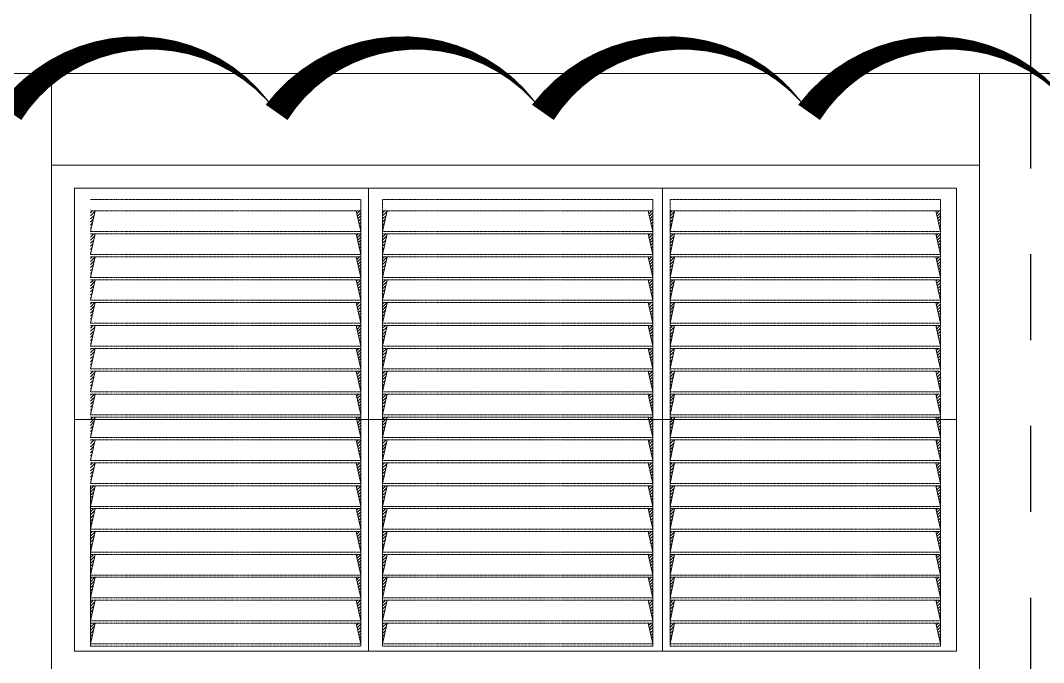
# Model space of a CAD drawing. Header units: inches. Extents: x 10298 to 58665, y -34908 to 21181.
# Drawn here: x 26803 to 31268, y 9316 to 12121 of the extents above; entities that cross this region are included whole.
import ezdxf

# ---------------------------------------------------------------- set-up
doc = ezdxf.new("R2010")
doc.units = ezdxf.units.IN
doc.header["$MEASUREMENT"] = 0
for name, pattern in [('CENTER', [2, 1.25, -0.25, 0.25, -0.25]), ('HIDDEN', [0.375, 0.25, -0.125]), ('PHANTOM', [2.5, 1.25, -0.25, 0.25, -0.25, 0.25, -0.25])]:
    doc.linetypes.add(name, pattern=pattern)
for name, color, linetype in [('1', 1, 'CENTER'), ('M-DIM', 8, 'Continuous'), ('M-HVAC-DUCT-NEW', 5, 'Continuous'), ('M-X-BKGD', 8, 'Continuous')]:
    doc.layers.add(name, color=color, linetype=linetype)
doc.layers.add('grid nos', color=253, linetype='Continuous', lineweight=0)

# ---------------------------------------------------------------- blocks, each defined once
blk = doc.blocks.new('GRID')
at = {"layer": 'M-DIM', "linetype": 'PHANTOM', "ltscale": 1500}
blk.add_line((37265.5, 10630.4), (37265.5, 30837.1), dxfattribs=at)
blk = doc.blocks.new('ELEV 1')
at = {"layer": 'M-X-BKGD', "lineweight": 20}
for p, q in [((19040.5, 22294.4), (59990.5, 22294.4)), ((32990.5, 10921.6), (32990.5, 22294.4)), ((37040.5, 22294.4), (37040.5, 10921.6)), ((32990.5, 21894.4), (37040.5, 21894.4))]:
    blk.add_line(p, q, dxfattribs=at)
at = {"layer": 'M-X-BKGD', "lineweight": 0}
for p, q in [((33090.5, 19771.7), (33090.5, 21794.4)), ((33090.5, 21794.4), (36940.5, 21794.4)), ((34373.9, 21794.4), (33090.5, 21794.4)), ((33090.5, 21794.4), (33090.5, 19771.7)), ((34373.9, 21794.4), (33090.5, 21794.4)), ((33090.5, 21794.4), (33090.5, 19771.7)), ((34373.9, 21794.4), (33090.5, 21794.4)), ((33090.5, 21794.4), (33090.5, 19771.7)), ((34373.9, 21794.4), (33090.5, 21794.4)), ((33090.5, 21794.4), (33090.5, 20783)), ((34373.9, 19771.7), (34373.9, 21794.4)), ((34373.9, 19771.7), (34373.9, 21794.4)), ((35657.2, 21794.4), (34373.9, 21794.4)), ((34373.9, 21794.4), (34373.9, 19771.7)), ((34373.9, 19771.7), (34373.9, 21794.4)), ((34373.9, 19771.7), (34373.9, 21794.4)), ((35657.2, 21794.4), (34373.9, 21794.4)), ((34373.9, 21794.4), (34373.9, 19771.7)), ((34373.9, 19771.7), (34373.9, 21794.4)), ((34373.9, 19771.7), (34373.9, 21794.4)), ((35657.2, 21794.4), (34373.9, 21794.4)), ((34373.9, 21794.4), (34373.9, 19771.7)), ((34373.9, 19771.7), (34373.9, 21794.4)), ((35657.2, 21794.4), (34373.9, 21794.4)), ((34373.9, 21794.4), (34373.9, 20783)), ((34373.9, 20783), (34373.9, 21794.4)), ((35657.2, 21794.4), (35657.2, 19771.7)), ((35657.2, 21794.4), (35657.2, 19771.7)), ((36940.5, 21794.4), (35657.2, 21794.4)), ((35657.2, 21794.4), (35657.2, 19771.7)), ((35657.2, 19771.7), (35657.2, 21794.4)), ((35657.2, 21794.4), (35657.2, 19771.7)), ((36940.5, 21794.4), (35657.2, 21794.4)), ((35657.2, 21794.4), (35657.2, 19771.7)), ((35657.2, 19771.7), (35657.2, 21794.4)), ((35657.2, 21794.4), (35657.2, 19771.7)), ((36940.5, 21794.4), (35657.2, 21794.4)), ((35657.2, 21794.4), (35657.2, 19771.7)), ((35657.2, 19771.7), (35657.2, 21794.4)), ((35657.2, 20783), (35657.2, 21794.4)), ((36940.5, 21794.4), (35657.2, 21794.4)), ((35657.2, 21794.4), (35657.2, 20783)), ((36940.5, 21794.4), (36940.5, 19771.7)), ((36940.5, 19771.7), (36940.5, 21794.4)), ((36940.5, 19771.7), (36940.5, 21794.4)), ((36940.5, 19771.7), (36940.5, 21794.4)), ((36940.5, 20783), (36940.5, 21794.4)), ((33090.5, 20783), (34373.9, 20783)), ((34373.9, 20783), (33090.5, 20783)), ((33090.5, 20783), (33090.5, 19771.7)), ((34373.9, 20783), (35657.2, 20783)), ((35657.2, 20783), (34373.9, 20783)), ((34373.9, 20783), (34373.9, 19771.7)), ((34373.9, 19771.7), (34373.9, 20783)), ((36940.5, 20783), (35657.2, 20783)), ((35657.2, 20783), (35657.2, 19771.7)), ((35657.2, 19771.7), (35657.2, 20783)), ((35657.2, 20783), (36940.5, 20783)), ((36940.5, 19771.7), (36940.5, 20783)), ((36940.5, 19771.7), (33090.5, 19771.7)), ((33090.5, 19771.7), (34373.9, 19771.7)), ((33090.5, 19771.7), (34373.9, 19771.7)), ((33090.5, 19771.7), (34373.9, 19771.7)), ((33090.5, 19771.7), (34373.9, 19771.7)), ((34373.9, 19771.7), (35657.2, 19771.7)), ((34373.9, 19771.7), (35657.2, 19771.7)), ((34373.9, 19771.7), (35657.2, 19771.7)), ((34373.9, 19771.7), (35657.2, 19771.7)), ((35657.2, 19771.7), (36940.5, 19771.7)), ((35657.2, 19771.7), (36940.5, 19771.7)), ((35657.2, 19771.7), (36940.5, 19771.7)), ((35657.2, 19771.7), (36940.5, 19771.7))]:
    blk.add_line(p, q, dxfattribs=at)
blk = doc.blocks.new('louver 1')
at = {"layer": '1', "color": 170, "lineweight": 0}
for p, q in [((83407.1, 98713), (84587.1, 98713)), ((84587.1, 97363), (84587.1, 98713)), ((84587.1, 98713), (84587.1, 97363)), ((84682.1, 98713), (85862.1, 98713)), ((84682.1, 98713), (85862.1, 98713)), ((84682.1, 98713), (84682.1, 97363)), ((85862.1, 97363), (85862.1, 98713)), ((85862.1, 98713), (85862.1, 97363)), ((85937.1, 98713), (87117.1, 98713)), ((85937.1, 98713), (85937.1, 97363)), ((85937.1, 98713), (85937.1, 97363)), ((87117.1, 98713), (87117.1, 97363)), ((83407.1, 98663), (84587.1, 98663)), ((84682.1, 98663), (85862.1, 98663)), ((85937.1, 98663), (87117.1, 98663)), ((83407.1, 98573), (84587.1, 98573)), ((83407.1, 98563), (84587.1, 98563)), ((84682.1, 98573), (85862.1, 98573)), ((84682.1, 98563), (85862.1, 98563)), ((85937.1, 98573), (87117.1, 98573)), ((85937.1, 98563), (87117.1, 98563)), ((83407.1, 98473), (84587.1, 98473)), ((84682.1, 98473), (85862.1, 98473)), ((85937.1, 98473), (87117.1, 98473)), ((83407.1, 98463), (84587.1, 98463)), ((84682.1, 98463), (85862.1, 98463)), ((85937.1, 98463), (87117.1, 98463)), ((83407.1, 98373), (84587.1, 98373)), ((83407.1, 98363), (84587.1, 98363)), ((84682.1, 98373), (85862.1, 98373)), ((84682.1, 98363), (85862.1, 98363)), ((85937.1, 98373), (87117.1, 98373)), ((85937.1, 98363), (87117.1, 98363)), ((83407.1, 98273), (84587.1, 98273)), ((83407.1, 98263), (84587.1, 98263)), ((84682.1, 98273), (85862.1, 98273)), ((84682.1, 98263), (85862.1, 98263)), ((85937.1, 98273), (87117.1, 98273)), ((85937.1, 98263), (87117.1, 98263)), ((83407.1, 98173), (84587.1, 98173)), ((83407.1, 98163), (84587.1, 98163)), ((84682.1, 98173), (85862.1, 98173)), ((84682.1, 98163), (85862.1, 98163)), ((85937.1, 98173), (87117.1, 98173)), ((85937.1, 98163), (87117.1, 98163)), ((83407.1, 98073), (84587.1, 98073)), ((84682.1, 98073), (85862.1, 98073)), ((85937.1, 98073), (87117.1, 98073)), ((83407.1, 98063), (84587.1, 98063)), ((84682.1, 98063), (85862.1, 98063)), ((85937.1, 98063), (87117.1, 98063)), ((83407.1, 97973), (84587.1, 97973)), ((83407.1, 97963), (84587.1, 97963)), ((84682.1, 97973), (85862.1, 97973)), ((84682.1, 97963), (85862.1, 97963)), ((85937.1, 97973), (87117.1, 97973)), ((85937.1, 97963), (87117.1, 97963)), ((83407.1, 97873), (84587.1, 97873)), ((83407.1, 97863), (84587.1, 97863)), ((84682.1, 97873), (85862.1, 97873)), ((84682.1, 97863), (85862.1, 97863)), ((85937.1, 97873), (87117.1, 97873)), ((85937.1, 97863), (87117.1, 97863)), ((83407.1, 97773), (84587.1, 97773)), ((83407.1, 97763), (84587.1, 97763)), ((84682.1, 97773), (85862.1, 97773)), ((84682.1, 97763), (85862.1, 97763)), ((85937.1, 97773), (87117.1, 97773)), ((85937.1, 97763), (87117.1, 97763)), ((83407.1, 97673), (84587.1, 97673)), ((84682.1, 97673), (85862.1, 97673)), ((85937.1, 97673), (87117.1, 97673)), ((83407.1, 97663), (84587.1, 97663)), ((84682.1, 97663), (85862.1, 97663)), ((85937.1, 97663), (87117.1, 97663)), ((83407.1, 97573), (84587.1, 97573)), ((83407.1, 97563), (84587.1, 97563)), ((84682.1, 97573), (85862.1, 97573)), ((84682.1, 97563), (85862.1, 97563)), ((85937.1, 97573), (87117.1, 97573)), ((85937.1, 97563), (87117.1, 97563)), ((83407.1, 97473), (84587.1, 97473)), ((83407.1, 97463), (84587.1, 97463)), ((84682.1, 97473), (85862.1, 97473)), ((84682.1, 97463), (85862.1, 97463)), ((85937.1, 97473), (87117.1, 97473)), ((85937.1, 97463), (87117.1, 97463)), ((83407.1, 97373), (84587.1, 97373)), ((83407.1, 97363), (84587.1, 97363)), ((84682.1, 97373), (85862.1, 97373)), ((84682.1, 97363), (85862.1, 97363)), ((85937.1, 97373), (87117.1, 97373)), ((85937.1, 97363), (87117.1, 97363)), ((83407.1, 97273), (84587.1, 97273)), ((84682.1, 97273), (85862.1, 97273)), ((85937.1, 97273), (87117.1, 97273)), ((83407.1, 97263), (84587.1, 97263)), ((84682.1, 97263), (85862.1, 97263)), ((85937.1, 97263), (87117.1, 97263)), ((83407.1, 97173), (84587.1, 97173)), ((83407.1, 97163), (84587.1, 97163)), ((84682.1, 97173), (85862.1, 97173)), ((84682.1, 97163), (85862.1, 97163)), ((85937.1, 97173), (87117.1, 97173)), ((85937.1, 97163), (87117.1, 97163)), ((83407.1, 97073), (84587.1, 97073)), ((83407.1, 97063), (84587.1, 97063)), ((84682.1, 97073), (85862.1, 97073)), ((84682.1, 97063), (85862.1, 97063)), ((85937.1, 97073), (87117.1, 97073)), ((85937.1, 97063), (87117.1, 97063)), ((83407.1, 96973), (84587.1, 96973)), ((83407.1, 96963), (84587.1, 96963)), ((84682.1, 96973), (85862.1, 96973)), ((84682.1, 96963), (85862.1, 96963)), ((85937.1, 96973), (87117.1, 96973)), ((85937.1, 96963), (87117.1, 96963)), ((83407.1, 96873), (84587.1, 96873)), ((84682.1, 96873), (85862.1, 96873)), ((85937.1, 96873), (87117.1, 96873)), ((83407.1, 96863), (84587.1, 96863)), ((84682.1, 96863), (85862.1, 96863)), ((85937.1, 96863), (87117.1, 96863)), ((83407.1, 96773), (84587.1, 96773)), ((83407.1, 96763), (84587.1, 96763)), ((84682.1, 96773), (85862.1, 96773)), ((84682.1, 96763), (85862.1, 96763)), ((85937.1, 96773), (87117.1, 96773)), ((85937.1, 96763), (87117.1, 96763))]:
    blk.add_line(p, q, dxfattribs=at)
at = {"layer": 'grid nos', "color": 170, "linetype": 'Continuous', "ltscale": 10000}
for p, q in [((83407.1, 98654.5), (83415.6, 98663)), ((83407.1, 98641.2), (83426.6, 98660.7)), ((84567.5, 98661.4), (84569.1, 98663)), ((84569.9, 98650.5), (84582.4, 98663)), ((84572.3, 98639.7), (84587.1, 98654.5)), ((84682.1, 98654.5), (84690.6, 98663)), ((84682.1, 98641.2), (84701.6, 98660.7)), ((85842.5, 98661.4), (85844.1, 98663)), ((85844.9, 98650.5), (85857.4, 98663)), ((85847.3, 98639.7), (85862.1, 98654.5)), ((85937.1, 98654.5), (85945.6, 98663)), ((85937.1, 98641.2), (85956.6, 98660.7)), ((87097.5, 98661.4), (87099.1, 98663)), ((87099.9, 98650.5), (87112.4, 98663)), ((87102.3, 98639.7), (87117.1, 98654.5)), ((83407.1, 98628), (83422.8, 98643.7)), ((83407.1, 98614.7), (83419, 98626.6)), ((83407.1, 98601.4), (83415.2, 98609.6)), ((84574.7, 98628.8), (84587.1, 98641.2)), ((84577.1, 98618), (84587.1, 98628)), ((84579.5, 98607.1), (84587.1, 98614.7)), ((84682.1, 98628), (84697.8, 98643.7)), ((84682.1, 98614.7), (84694, 98626.6)), ((84682.1, 98601.4), (84690.2, 98609.6)), ((85849.7, 98628.8), (85862.1, 98641.2)), ((85852.1, 98618), (85862.1, 98628)), ((85854.5, 98607.1), (85862.1, 98614.7)), ((85937.1, 98628), (85952.8, 98643.7)), ((85937.1, 98614.7), (85949, 98626.6)), ((85937.1, 98601.4), (85945.2, 98609.6)), ((87104.7, 98628.8), (87117.1, 98641.2)), ((87107.1, 98618), (87117.1, 98628)), ((87109.5, 98607.1), (87117.1, 98614.7)), ((83407.1, 98588.2), (83411.4, 98592.5)), ((83407.1, 98574.9), (83407.6, 98575.5)), ((83407.1, 98561.7), (83408.4, 98563)), ((83407.1, 98548.4), (83421.7, 98563)), ((84568.6, 98556.4), (84575.2, 98563)), ((84571, 98545.6), (84587.1, 98561.7)), ((84581.9, 98596.3), (84587.1, 98601.5)), ((84584.3, 98585.4), (84587.1, 98588.2)), ((84586.7, 98574.6), (84587.1, 98574.9)), ((84682.1, 98588.2), (84686.4, 98592.5)), ((84682.1, 98574.9), (84682.6, 98575.5)), ((84682.1, 98561.7), (84683.4, 98563)), ((84682.1, 98548.4), (84696.7, 98563)), ((85843.6, 98556.4), (85850.2, 98563)), ((85846, 98545.6), (85862.1, 98561.7)), ((85856.9, 98596.3), (85862.1, 98601.5)), ((85859.3, 98585.4), (85862.1, 98588.2)), ((85861.7, 98574.6), (85862.1, 98574.9)), ((85937.1, 98588.2), (85941.4, 98592.5)), ((85937.1, 98574.9), (85937.6, 98575.5)), ((85937.1, 98561.7), (85938.4, 98563)), ((85937.1, 98548.4), (85951.7, 98563)), ((87098.6, 98556.4), (87105.2, 98563)), ((87101, 98545.6), (87117.1, 98561.7)), ((87111.9, 98596.3), (87117.1, 98601.5)), ((87114.3, 98585.4), (87117.1, 98588.2)), ((87116.7, 98574.6), (87117.1, 98574.9)), ((83407.1, 98535.2), (83424.8, 98552.9)), ((83407.1, 98521.9), (83421.1, 98535.9)), ((83407.1, 98508.6), (83417.3, 98518.8)), ((84573.4, 98534.7), (84587.1, 98548.4)), ((84575.8, 98523.9), (84587.1, 98535.2)), ((84578.2, 98513), (84587.1, 98521.9)), ((84682.1, 98535.2), (84699.8, 98552.9)), ((84682.1, 98521.9), (84696.1, 98535.9)), ((84682.1, 98508.6), (84692.3, 98518.8)), ((85848.4, 98534.7), (85862.1, 98548.4)), ((85850.8, 98523.9), (85862.1, 98535.2)), ((85853.2, 98513), (85862.1, 98521.9)), ((85937.1, 98535.2), (85954.8, 98552.9)), ((85937.1, 98521.9), (85951.1, 98535.9)), ((85937.1, 98508.6), (85947.3, 98518.8)), ((87103.4, 98534.7), (87117.1, 98548.4)), ((87105.8, 98523.9), (87117.1, 98535.2)), ((87108.2, 98513), (87117.1, 98521.9)), ((83407.1, 98495.4), (83413.5, 98501.8)), ((83407.1, 98482.1), (83409.7, 98484.7)), ((84580.6, 98502.2), (84587.1, 98508.7)), ((84583, 98491.3), (84587.1, 98495.4)), ((84585.4, 98480.5), (84587.1, 98482.1)), ((84682.1, 98495.4), (84688.5, 98501.8)), ((84682.1, 98482.1), (84684.7, 98484.7)), ((85855.6, 98502.2), (85862.1, 98508.7)), ((85858, 98491.3), (85862.1, 98495.4)), ((85860.4, 98480.5), (85862.1, 98482.1)), ((85937.1, 98495.4), (85943.5, 98501.8)), ((85937.1, 98482.1), (85939.7, 98484.7)), ((87110.6, 98502.2), (87117.1, 98508.7)), ((87113, 98491.3), (87117.1, 98495.4)), ((87115.4, 98480.5), (87117.1, 98482.1)), ((83407.1, 98455.6), (83414.5, 98463)), ((83407.1, 98442.3), (83426.9, 98462.2)), ((83407.1, 98429.1), (83423.1, 98445.1)), ((83407.1, 98415.8), (83419.3, 98428.1)), ((84567.3, 98462.3), (84568, 98463)), ((84569.7, 98451.4), (84581.2, 98463)), ((84572.1, 98440.6), (84587.1, 98455.6)), ((84574.5, 98429.8), (84587.1, 98442.4)), ((84576.9, 98418.9), (84587.1, 98429.1)), ((84682.1, 98455.6), (84689.5, 98463)), ((84682.1, 98442.3), (84701.9, 98462.2)), ((84682.1, 98429.1), (84698.1, 98445.1)), ((84682.1, 98415.8), (84694.3, 98428.1)), ((85842.3, 98462.3), (85843, 98463)), ((85844.7, 98451.4), (85856.2, 98463)), ((85847.1, 98440.6), (85862.1, 98455.6)), ((85849.5, 98429.8), (85862.1, 98442.4)), ((85851.9, 98418.9), (85862.1, 98429.1)), ((85937.1, 98455.6), (85944.5, 98463)), ((85937.1, 98442.3), (85956.9, 98462.2)), ((85937.1, 98429.1), (85953.1, 98445.1)), ((85937.1, 98415.8), (85949.3, 98428.1)), ((87097.3, 98462.3), (87098, 98463)), ((87099.7, 98451.4), (87111.2, 98463)), ((87102.1, 98440.6), (87117.1, 98455.6)), ((87104.5, 98429.8), (87117.1, 98442.4)), ((87106.9, 98418.9), (87117.1, 98429.1)), ((83407.1, 98402.6), (83415.5, 98411)), ((83407.1, 98389.3), (83411.8, 98394)), ((84579.3, 98408.1), (84587.1, 98415.8)), ((84581.7, 98397.2), (84587.1, 98402.6)), ((84584.1, 98386.4), (84587.1, 98389.3)), ((84682.1, 98402.6), (84690.5, 98411)), ((84682.1, 98389.3), (84686.8, 98394)), ((85854.3, 98408.1), (85862.1, 98415.8)), ((85856.7, 98397.2), (85862.1, 98402.6)), ((85859.1, 98386.4), (85862.1, 98389.3)), ((85937.1, 98402.6), (85945.5, 98411)), ((85937.1, 98389.3), (85941.8, 98394)), ((87109.3, 98408.1), (87117.1, 98415.8)), ((87111.7, 98397.2), (87117.1, 98402.6)), ((87114.1, 98386.4), (87117.1, 98389.3)), ((83407.1, 98376.1), (83408, 98376.9)), ((83407.1, 98362.8), (83407.3, 98363)), ((83407.1, 98349.5), (83420.6, 98363)), ((83407.1, 98336.3), (83425.2, 98354.4)), ((84568.4, 98357.3), (84574, 98363)), ((84570.8, 98346.5), (84587.1, 98362.8)), ((84573.2, 98335.6), (84587.1, 98349.6)), ((84586.5, 98375.5), (84587.1, 98376.1)), ((84682.1, 98376.1), (84683, 98376.9)), ((84682.1, 98362.8), (84682.3, 98363)), ((84682.1, 98349.5), (84695.6, 98363)), ((84682.1, 98336.3), (84700.2, 98354.4)), ((85843.4, 98357.3), (85849, 98363)), ((85845.8, 98346.5), (85862.1, 98362.8)), ((85848.2, 98335.6), (85862.1, 98349.6)), ((85861.5, 98375.5), (85862.1, 98376.1)), ((85937.1, 98376.1), (85938, 98376.9)), ((85937.1, 98362.8), (85937.3, 98363)), ((85937.1, 98349.5), (85950.6, 98363)), ((85937.1, 98336.3), (85955.2, 98354.4)), ((87098.4, 98357.3), (87104, 98363)), ((87100.8, 98346.5), (87117.1, 98362.8)), ((87103.2, 98335.6), (87117.1, 98349.6)), ((87116.5, 98375.5), (87117.1, 98376.1)), ((83407.1, 98323), (83421.4, 98337.3)), ((83407.1, 98309.8), (83417.6, 98320.3)), ((83407.1, 98296.5), (83413.8, 98303.2)), ((84575.6, 98324.8), (84587.1, 98336.3)), ((84578, 98313.9), (84587.1, 98323)), ((84580.4, 98303.1), (84587.1, 98309.8)), ((84582.8, 98292.2), (84587.1, 98296.5)), ((84682.1, 98323), (84696.4, 98337.3)), ((84682.1, 98309.8), (84692.6, 98320.3)), ((84682.1, 98296.5), (84688.8, 98303.2)), ((85850.6, 98324.8), (85862.1, 98336.3)), ((85853, 98313.9), (85862.1, 98323)), ((85855.4, 98303.1), (85862.1, 98309.8)), ((85857.8, 98292.2), (85862.1, 98296.5)), ((85937.1, 98323), (85951.4, 98337.3)), ((85937.1, 98309.8), (85947.6, 98320.3)), ((85937.1, 98296.5), (85943.8, 98303.2)), ((87105.6, 98324.8), (87117.1, 98336.3)), ((87108, 98313.9), (87117.1, 98323)), ((87110.4, 98303.1), (87117.1, 98309.8)), ((87112.8, 98292.2), (87117.1, 98296.5)), ((83407.1, 98283.2), (83410, 98286.2)), ((83407.1, 98256.7), (83413.4, 98263)), ((83407.1, 98243.5), (83426.6, 98263)), ((84569.5, 98252.4), (84580.1, 98263)), ((84571.9, 98241.5), (84587.1, 98256.7)), ((84585.2, 98281.4), (84587.1, 98283.3)), ((84682.1, 98283.2), (84685, 98286.2)), ((84682.1, 98256.7), (84688.4, 98263)), ((84682.1, 98243.5), (84701.6, 98263)), ((85844.5, 98252.4), (85855.1, 98263)), ((85846.9, 98241.5), (85862.1, 98256.7)), ((85860.2, 98281.4), (85862.1, 98283.3)), ((85937.1, 98283.2), (85940, 98286.2)), ((85937.1, 98256.7), (85943.4, 98263)), ((85937.1, 98243.5), (85956.6, 98263)), ((87099.5, 98252.4), (87110.1, 98263)), ((87101.9, 98241.5), (87117.1, 98256.7)), ((87115.2, 98281.4), (87117.1, 98283.3)), ((83407.1, 98230.2), (83423.4, 98246.6)), ((83407.1, 98217), (83419.7, 98229.5)), ((83407.1, 98203.7), (83415.9, 98212.5)), ((84574.3, 98230.7), (84587.1, 98243.5)), ((84576.7, 98219.8), (84587.1, 98230.2)), ((84579.1, 98209), (84587.1, 98217)), ((84581.5, 98198.1), (84587.1, 98203.7)), ((84682.1, 98230.2), (84698.4, 98246.6)), ((84682.1, 98217), (84694.7, 98229.5)), ((84682.1, 98203.7), (84690.9, 98212.5)), ((85849.3, 98230.7), (85862.1, 98243.5)), ((85851.7, 98219.8), (85862.1, 98230.2)), ((85854.1, 98209), (85862.1, 98217)), ((85856.5, 98198.1), (85862.1, 98203.7)), ((85937.1, 98230.2), (85953.4, 98246.6)), ((85937.1, 98217), (85949.7, 98229.5)), ((85937.1, 98203.7), (85945.9, 98212.5)), ((87104.3, 98230.7), (87117.1, 98243.5)), ((87106.7, 98219.8), (87117.1, 98230.2)), ((87109.1, 98209), (87117.1, 98217)), ((87111.5, 98198.1), (87117.1, 98203.7)), ((83407.1, 98190.4), (83412.1, 98195.4)), ((83407.1, 98177.2), (83408.3, 98178.4)), ((83407.1, 98150.7), (83419.4, 98163)), ((84568.2, 98158.3), (84572.9, 98163)), ((84570.6, 98147.4), (84586.2, 98163)), ((84583.9, 98187.3), (84587.1, 98190.5)), ((84586.3, 98176.4), (84587.1, 98177.2)), ((84682.1, 98190.4), (84687.1, 98195.4)), ((84682.1, 98177.2), (84683.3, 98178.4)), ((84682.1, 98150.7), (84694.4, 98163)), ((85843.2, 98158.3), (85847.9, 98163)), ((85845.6, 98147.4), (85861.2, 98163)), ((85858.9, 98187.3), (85862.1, 98190.5)), ((85861.3, 98176.4), (85862.1, 98177.2)), ((85937.1, 98190.4), (85942.1, 98195.4)), ((85937.1, 98177.2), (85938.3, 98178.4)), ((85937.1, 98150.7), (85949.4, 98163)), ((87098.2, 98158.3), (87102.9, 98163)), ((87100.6, 98147.4), (87116.2, 98163)), ((87113.9, 98187.3), (87117.1, 98190.5)), ((87116.3, 98176.4), (87117.1, 98177.2)), ((83407.1, 98137.4), (83425.5, 98155.8)), ((83407.1, 98124.1), (83421.7, 98138.8)), ((83407.1, 98110.9), (83417.9, 98121.7)), ((84573, 98136.6), (84587.1, 98150.7)), ((84575.4, 98125.7), (84587.1, 98137.4)), ((84577.8, 98114.9), (84587.1, 98124.2)), ((84682.1, 98137.4), (84700.5, 98155.8)), ((84682.1, 98124.1), (84696.7, 98138.8)), ((84682.1, 98110.9), (84692.9, 98121.7)), ((85848, 98136.6), (85862.1, 98150.7)), ((85850.4, 98125.7), (85862.1, 98137.4)), ((85852.8, 98114.9), (85862.1, 98124.2)), ((85937.1, 98137.4), (85955.5, 98155.8)), ((85937.1, 98124.1), (85951.7, 98138.8)), ((85937.1, 98110.9), (85947.9, 98121.7)), ((87103, 98136.6), (87117.1, 98150.7)), ((87105.4, 98125.7), (87117.1, 98137.4)), ((87107.8, 98114.9), (87117.1, 98124.2)), ((83407.1, 98097.6), (83414.1, 98104.7)), ((83407.1, 98084.4), (83410.3, 98087.6)), ((84580.2, 98104), (84587.1, 98110.9)), ((84582.6, 98093.2), (84587.1, 98097.6)), ((84585, 98082.3), (84587.1, 98084.4)), ((84682.1, 98097.6), (84689.1, 98104.7)), ((84682.1, 98084.4), (84685.3, 98087.6)), ((85855.2, 98104), (85862.1, 98110.9)), ((85857.6, 98093.2), (85862.1, 98097.6)), ((85860, 98082.3), (85862.1, 98084.4)), ((85937.1, 98097.6), (85944.1, 98104.7)), ((85937.1, 98084.4), (85940.3, 98087.6)), ((87110.2, 98104), (87117.1, 98110.9)), ((87112.6, 98093.2), (87117.1, 98097.6)), ((87115, 98082.3), (87117.1, 98084.4)), ((83407.1, 98057.9), (83412.3, 98063)), ((83407.1, 98044.6), (83425.5, 98063)), ((83407.1, 98031.3), (83423.8, 98048)), ((83407.1, 98018.1), (83420, 98031)), ((84569.3, 98053.3), (84579, 98063)), ((84571.7, 98042.4), (84587.1, 98057.9)), ((84574.1, 98031.6), (84587.1, 98044.6)), ((84576.5, 98020.7), (84587.1, 98031.4)), ((84682.1, 98057.9), (84687.3, 98063)), ((84682.1, 98044.6), (84700.5, 98063)), ((84682.1, 98031.3), (84698.8, 98048)), ((84682.1, 98018.1), (84695, 98031)), ((85844.3, 98053.3), (85854, 98063)), ((85846.7, 98042.4), (85862.1, 98057.9)), ((85849.1, 98031.6), (85862.1, 98044.6)), ((85851.5, 98020.7), (85862.1, 98031.4)), ((85937.1, 98057.9), (85942.3, 98063)), ((85937.1, 98044.6), (85955.5, 98063)), ((85937.1, 98031.3), (85953.8, 98048)), ((85937.1, 98018.1), (85950, 98031)), ((87099.3, 98053.3), (87109, 98063)), ((87101.7, 98042.4), (87117.1, 98057.9)), ((87104.1, 98031.6), (87117.1, 98044.6)), ((87106.5, 98020.7), (87117.1, 98031.4)), ((83407.1, 98004.8), (83416.2, 98013.9)), ((83407.1, 97991.6), (83412.4, 97996.9)), ((84578.9, 98009.9), (84587.1, 98018.1)), ((84581.3, 97999.1), (84587.1, 98004.8)), ((84583.7, 97988.2), (84587.1, 97991.6)), ((84682.1, 98004.8), (84691.2, 98013.9)), ((84682.1, 97991.6), (84687.4, 97996.9)), ((85853.9, 98009.9), (85862.1, 98018.1)), ((85856.3, 97999.1), (85862.1, 98004.8)), ((85858.7, 97988.2), (85862.1, 97991.6)), ((85937.1, 98004.8), (85946.2, 98013.9)), ((85937.1, 97991.6), (85942.4, 97996.9)), ((87108.9, 98009.9), (87117.1, 98018.1)), ((87111.3, 97999.1), (87117.1, 98004.8)), ((87113.7, 97988.2), (87117.1, 97991.6)), ((83407.1, 97978.3), (83408.6, 97979.8)), ((83407.1, 97951.8), (83418.3, 97963)), ((83407.1, 97938.5), (83425.8, 97957.2)), ((83407.1, 97925.3), (83422, 97940.2)), ((84567.9, 97959.2), (84571.8, 97963)), ((84570.4, 97948.3), (84585, 97963)), ((84572.8, 97937.5), (84587.1, 97951.8)), ((84575.2, 97926.6), (84587.1, 97938.5)), ((84586.1, 97977.4), (84587.1, 97978.3)), ((84682.1, 97978.3), (84683.6, 97979.8)), ((84682.1, 97951.8), (84693.3, 97963)), ((84682.1, 97938.5), (84700.8, 97957.2)), ((84682.1, 97925.3), (84697, 97940.2)), ((85842.9, 97959.2), (85846.8, 97963)), ((85845.4, 97948.3), (85860, 97963)), ((85847.8, 97937.5), (85862.1, 97951.8)), ((85850.2, 97926.6), (85862.1, 97938.5)), ((85861.1, 97977.4), (85862.1, 97978.3)), ((85937.1, 97978.3), (85938.6, 97979.8)), ((85937.1, 97951.8), (85948.3, 97963)), ((85937.1, 97938.5), (85955.8, 97957.2)), ((85937.1, 97925.3), (85952, 97940.2)), ((87097.9, 97959.2), (87101.8, 97963)), ((87100.4, 97948.3), (87115, 97963)), ((87102.8, 97937.5), (87117.1, 97951.8)), ((87105.2, 97926.6), (87117.1, 97938.5)), ((87116.1, 97977.4), (87117.1, 97978.3)), ((83407.1, 97912), (83418.2, 97923.2)), ((83407.1, 97898.8), (83414.5, 97906.1)), ((84577.6, 97915.8), (84587.1, 97925.3)), ((84580, 97904.9), (84587.1, 97912)), ((84582.4, 97894.1), (84587.1, 97898.8)), ((84682.1, 97912), (84693.2, 97923.2)), ((84682.1, 97898.8), (84689.5, 97906.1)), ((85852.6, 97915.8), (85862.1, 97925.3)), ((85855, 97904.9), (85862.1, 97912)), ((85857.4, 97894.1), (85862.1, 97898.8)), ((85937.1, 97912), (85948.2, 97923.2)), ((85937.1, 97898.8), (85944.5, 97906.1)), ((87107.6, 97915.8), (87117.1, 97925.3)), ((87110, 97904.9), (87117.1, 97912)), ((87112.4, 97894.1), (87117.1, 97898.8)), ((83407.1, 97885.5), (83410.7, 97889.1)), ((83407.1, 97859), (83411.1, 97863)), ((83407.1, 97845.7), (83424.4, 97863)), ((83407.1, 97832.5), (83424.1, 97849.5)), ((84569.1, 97854.2), (84577.9, 97863)), ((84571.5, 97843.4), (84587.1, 97859)), ((84584.8, 97883.2), (84587.1, 97885.5)), ((84682.1, 97885.5), (84685.7, 97889.1)), ((84682.1, 97859), (84686.1, 97863)), ((84682.1, 97845.7), (84699.4, 97863)), ((84682.1, 97832.5), (84699.1, 97849.5)), ((85844.1, 97854.2), (85852.9, 97863)), ((85846.5, 97843.4), (85862.1, 97859)), ((85859.8, 97883.2), (85862.1, 97885.5)), ((85937.1, 97885.5), (85940.7, 97889.1)), ((85937.1, 97859), (85941.1, 97863)), ((85937.1, 97845.7), (85954.4, 97863)), ((85937.1, 97832.5), (85954.1, 97849.5)), ((87099.1, 97854.2), (87107.9, 97863)), ((87101.5, 97843.4), (87117.1, 97859)), ((87114.8, 97883.2), (87117.1, 97885.5)), ((83407.1, 97819.2), (83420.3, 97832.4)), ((83407.1, 97805.9), (83416.5, 97815.4)), ((84573.9, 97832.5), (84587.1, 97845.7)), ((84576.3, 97821.7), (84587.1, 97832.5)), ((84578.7, 97810.8), (84587.1, 97819.2)), ((84581.1, 97800), (84587.1, 97806)), ((84682.1, 97819.2), (84695.3, 97832.4)), ((84682.1, 97805.9), (84691.5, 97815.4)), ((85848.9, 97832.5), (85862.1, 97845.7)), ((85851.3, 97821.7), (85862.1, 97832.5)), ((85853.7, 97810.8), (85862.1, 97819.2)), ((85856.1, 97800), (85862.1, 97806)), ((85937.1, 97819.2), (85950.3, 97832.4)), ((85937.1, 97805.9), (85946.5, 97815.4)), ((87103.9, 97832.5), (87117.1, 97845.7)), ((87106.3, 97821.7), (87117.1, 97832.5)), ((87108.7, 97810.8), (87117.1, 97819.2)), ((87111.1, 97800), (87117.1, 97806)), ((83407.1, 97792.7), (83412.7, 97798.3)), ((83407.1, 97779.4), (83408.9, 97781.3)), ((83407.1, 97752.9), (83417.2, 97763)), ((83407.1, 97739.7), (83426.1, 97758.7)), ((84567.7, 97760.1), (84570.7, 97763)), ((84570.2, 97749.2), (84583.9, 97763)), ((84583.5, 97789.1), (84587.1, 97792.7)), ((84585.9, 97778.3), (84587.1, 97779.4)), ((84682.1, 97792.7), (84687.7, 97798.3)), ((84682.1, 97779.4), (84683.9, 97781.3)), ((84682.1, 97752.9), (84692.2, 97763)), ((84682.1, 97739.7), (84701.1, 97758.7)), ((85842.7, 97760.1), (85845.7, 97763)), ((85845.2, 97749.2), (85858.9, 97763)), ((85858.5, 97789.1), (85862.1, 97792.7)), ((85860.9, 97778.3), (85862.1, 97779.4)), ((85937.1, 97792.7), (85942.7, 97798.3)), ((85937.1, 97779.4), (85938.9, 97781.3)), ((85937.1, 97752.9), (85947.2, 97763)), ((85937.1, 97739.7), (85956.1, 97758.7)), ((87097.7, 97760.1), (87100.7, 97763)), ((87100.2, 97749.2), (87113.9, 97763)), ((87113.5, 97789.1), (87117.1, 97792.7)), ((87115.9, 97778.3), (87117.1, 97779.4)), ((83407.1, 97726.4), (83422.3, 97741.7)), ((83407.1, 97713.1), (83418.6, 97724.6)), ((84572.6, 97738.4), (84587.1, 97752.9)), ((84575, 97727.6), (84587.1, 97739.7)), ((84577.4, 97716.7), (84587.1, 97726.4)), ((84579.8, 97705.9), (84587.1, 97713.2)), ((84682.1, 97726.4), (84697.3, 97741.7)), ((84682.1, 97713.1), (84693.6, 97724.6)), ((85847.6, 97738.4), (85862.1, 97752.9)), ((85850, 97727.6), (85862.1, 97739.7)), ((85852.4, 97716.7), (85862.1, 97726.4)), ((85854.8, 97705.9), (85862.1, 97713.2)), ((85937.1, 97726.4), (85952.3, 97741.7)), ((85937.1, 97713.1), (85948.6, 97724.6)), ((87102.6, 97738.4), (87117.1, 97752.9)), ((87105, 97727.6), (87117.1, 97739.7)), ((87107.4, 97716.7), (87117.1, 97726.4)), ((87109.8, 97705.9), (87117.1, 97713.2)), ((83407.1, 97699.9), (83414.8, 97707.6)), ((83407.1, 97686.6), (83411, 97690.5)), ((83407.1, 97673.4), (83407.2, 97673.5)), ((84582.2, 97695), (84587.1, 97699.9)), ((84584.6, 97684.2), (84587.1, 97686.6)), ((84587, 97673.3), (84587.1, 97673.4)), ((84682.1, 97699.9), (84689.8, 97707.6)), ((84682.1, 97686.6), (84686, 97690.5)), ((84682.1, 97673.4), (84682.2, 97673.5)), ((85857.2, 97695), (85862.1, 97699.9)), ((85859.6, 97684.2), (85862.1, 97686.6)), ((85862, 97673.3), (85862.1, 97673.4)), ((85937.1, 97699.9), (85944.8, 97707.6)), ((85937.1, 97686.6), (85941, 97690.5)), ((85937.1, 97673.4), (85937.2, 97673.5)), ((87112.2, 97695), (87117.1, 97699.9)), ((87114.6, 97684.2), (87117.1, 97686.6)), ((87117, 97673.3), (87117.1, 97673.4)), ((83407.1, 97660.1), (83410, 97663)), ((83407.1, 97646.8), (83423.3, 97663)), ((83407.1, 97633.6), (83424.4, 97650.9)), ((83407.1, 97620.3), (83420.6, 97633.9)), ((84568.8, 97655.1), (84576.7, 97663)), ((84571.3, 97644.3), (84587.1, 97660.1)), ((84573.7, 97633.4), (84587.1, 97646.9)), ((84576.1, 97622.6), (84587.1, 97633.6)), ((84682.1, 97660.1), (84685, 97663)), ((84682.1, 97646.8), (84698.3, 97663)), ((84682.1, 97633.6), (84699.4, 97650.9)), ((84682.1, 97620.3), (84695.6, 97633.9)), ((85843.8, 97655.1), (85851.7, 97663)), ((85846.3, 97644.3), (85862.1, 97660.1)), ((85848.7, 97633.4), (85862.1, 97646.9)), ((85851.1, 97622.6), (85862.1, 97633.6)), ((85937.1, 97660.1), (85940, 97663)), ((85937.1, 97646.8), (85953.3, 97663)), ((85937.1, 97633.6), (85954.4, 97650.9)), ((85937.1, 97620.3), (85950.6, 97633.9)), ((87098.8, 97655.1), (87106.7, 97663)), ((87101.3, 97644.3), (87117.1, 97660.1)), ((87103.7, 97633.4), (87117.1, 97646.9)), ((87106.1, 97622.6), (87117.1, 97633.6)), ((83407.1, 97607.1), (83416.8, 97616.8)), ((83407.1, 97593.8), (83413, 97599.8)), ((83407.1, 97580.6), (83409.3, 97582.7)), ((84578.5, 97611.7), (84587.1, 97620.3)), ((84580.9, 97600.9), (84587.1, 97607.1)), ((84583.3, 97590), (84587.1, 97593.8)), ((84585.7, 97579.2), (84587.1, 97580.6)), ((84682.1, 97607.1), (84691.8, 97616.8)), ((84682.1, 97593.8), (84688, 97599.8)), ((84682.1, 97580.6), (84684.3, 97582.7)), ((85853.5, 97611.7), (85862.1, 97620.3)), ((85855.9, 97600.9), (85862.1, 97607.1)), ((85858.3, 97590), (85862.1, 97593.8)), ((85860.7, 97579.2), (85862.1, 97580.6)), ((85937.1, 97607.1), (85946.8, 97616.8)), ((85937.1, 97593.8), (85943, 97599.8)), ((85937.1, 97580.6), (85939.3, 97582.7)), ((87108.5, 97611.7), (87117.1, 97620.3)), ((87110.9, 97600.9), (87117.1, 97607.1)), ((87113.3, 97590), (87117.1, 97593.8)), ((87115.7, 97579.2), (87117.1, 97580.6)), ((83407.1, 97554), (83416.1, 97563)), ((83407.1, 97540.8), (83426.5, 97560.1)), ((83407.1, 97527.5), (83422.7, 97543.1)), ((84567.5, 97561), (84569.5, 97563)), ((84569.9, 97550.2), (84582.8, 97563)), ((84572.4, 97539.3), (84587.1, 97554.1)), ((84574.8, 97528.5), (84587.1, 97540.8)), ((84682.1, 97554), (84691.1, 97563)), ((84682.1, 97540.8), (84701.5, 97560.1)), ((84682.1, 97527.5), (84697.7, 97543.1)), ((85842.5, 97561), (85844.5, 97563)), ((85844.9, 97550.2), (85857.8, 97563)), ((85847.4, 97539.3), (85862.1, 97554.1)), ((85849.8, 97528.5), (85862.1, 97540.8)), ((85937.1, 97554), (85946.1, 97563)), ((85937.1, 97540.8), (85956.5, 97560.1)), ((85937.1, 97527.5), (85952.7, 97543.1)), ((87097.5, 97561), (87099.5, 97563)), ((87099.9, 97550.2), (87112.8, 97563)), ((87102.4, 97539.3), (87117.1, 97554.1)), ((87104.8, 97528.5), (87117.1, 97540.8)), ((83407.1, 97514.3), (83418.9, 97526.1)), ((83407.1, 97501), (83415.1, 97509)), ((83407.1, 97487.7), (83411.3, 97492)), ((84577.2, 97517.6), (84587.1, 97527.5)), ((84579.6, 97506.8), (84587.1, 97514.3)), ((84582, 97495.9), (84587.1, 97501)), ((84682.1, 97514.3), (84693.9, 97526.1)), ((84682.1, 97501), (84690.1, 97509)), ((84682.1, 97487.7), (84686.3, 97492)), ((85852.2, 97517.6), (85862.1, 97527.5)), ((85854.6, 97506.8), (85862.1, 97514.3)), ((85857, 97495.9), (85862.1, 97501)), ((85937.1, 97514.3), (85948.9, 97526.1)), ((85937.1, 97501), (85945.1, 97509)), ((85937.1, 97487.7), (85941.3, 97492)), ((87107.2, 97517.6), (87117.1, 97527.5)), ((87109.6, 97506.8), (87117.1, 97514.3)), ((87112, 97495.9), (87117.1, 97501)), ((83407.1, 97474.5), (83407.5, 97474.9)), ((83407.1, 97461.2), (83408.9, 97463)), ((83407.1, 97448), (83422.1, 97463)), ((83407.1, 97434.7), (83424.7, 97452.3)), ((84568.6, 97456.1), (84575.6, 97463)), ((84571.1, 97445.2), (84587.1, 97461.2)), ((84573.5, 97434.4), (84587.1, 97448)), ((84584.4, 97485.1), (84587.1, 97487.8)), ((84586.8, 97474.2), (84587.1, 97474.5)), ((84682.1, 97474.5), (84682.5, 97474.9)), ((84682.1, 97461.2), (84683.9, 97463)), ((84682.1, 97448), (84697.1, 97463)), ((84682.1, 97434.7), (84699.7, 97452.3)), ((85843.6, 97456.1), (85850.6, 97463)), ((85846.1, 97445.2), (85862.1, 97461.2)), ((85848.5, 97434.4), (85862.1, 97448)), ((85859.4, 97485.1), (85862.1, 97487.8)), ((85861.8, 97474.2), (85862.1, 97474.5)), ((85937.1, 97474.5), (85937.5, 97474.9)), ((85937.1, 97461.2), (85938.9, 97463)), ((85937.1, 97448), (85952.1, 97463)), ((85937.1, 97434.7), (85954.7, 97452.3)), ((87098.6, 97456.1), (87105.6, 97463)), ((87101.1, 97445.2), (87117.1, 97461.2)), ((87103.5, 97434.4), (87117.1, 97448)), ((87114.4, 97485.1), (87117.1, 97487.8)), ((87116.8, 97474.2), (87117.1, 97474.5)), ((83407.1, 97421.5), (83420.9, 97435.3)), ((83407.1, 97408.2), (83417.1, 97418.3)), ((83407.1, 97394.9), (83413.4, 97401.2)), ((84575.9, 97423.5), (84587.1, 97434.7)), ((84578.3, 97412.7), (84587.1, 97421.5)), ((84580.7, 97401.8), (84587.1, 97408.2)), ((84682.1, 97421.5), (84695.9, 97435.3)), ((84682.1, 97408.2), (84692.1, 97418.3)), ((84682.1, 97394.9), (84688.4, 97401.2)), ((85850.9, 97423.5), (85862.1, 97434.7)), ((85853.3, 97412.7), (85862.1, 97421.5)), ((85855.7, 97401.8), (85862.1, 97408.2)), ((85937.1, 97421.5), (85950.9, 97435.3)), ((85937.1, 97408.2), (85947.1, 97418.3)), ((85937.1, 97394.9), (85943.4, 97401.2)), ((87105.9, 97423.5), (87117.1, 97434.7)), ((87108.3, 97412.7), (87117.1, 97421.5)), ((87110.7, 97401.8), (87117.1, 97408.2)), ((83407.1, 97381.7), (83409.6, 97384.2)), ((83407.1, 97361.7), (83408.4, 97363)), ((83407.1, 97348.4), (83421.7, 97363)), ((84568.6, 97356.4), (84575.2, 97363)), ((84571, 97345.6), (84587.1, 97361.7)), ((84583.1, 97391), (84587.1, 97395)), ((84585.5, 97380.1), (84587.1, 97381.7)), ((84682.1, 97381.7), (84684.6, 97384.2)), ((84682.1, 97361.7), (84683.4, 97363)), ((84682.1, 97348.4), (84696.7, 97363)), ((85843.6, 97356.4), (85850.2, 97363)), ((85846, 97345.6), (85862.1, 97361.7)), ((85858.1, 97391), (85862.1, 97395)), ((85860.5, 97380.1), (85862.1, 97381.7)), ((85937.1, 97381.7), (85939.6, 97384.2)), ((85937.1, 97361.7), (85938.4, 97363)), ((85937.1, 97348.4), (85951.7, 97363)), ((87098.6, 97356.4), (87105.2, 97363)), ((87101, 97345.6), (87117.1, 97361.7)), ((87113.1, 97391), (87117.1, 97395)), ((87115.5, 97380.1), (87117.1, 97381.7)), ((83407.1, 97335.2), (83424.8, 97352.9)), ((83407.1, 97321.9), (83421.1, 97335.9)), ((83407.1, 97308.6), (83417.3, 97318.8)), ((84573.4, 97334.7), (84587.1, 97348.4)), ((84575.8, 97323.9), (84587.1, 97335.2)), ((84578.2, 97313), (84587.1, 97321.9)), ((84682.1, 97335.2), (84699.8, 97352.9)), ((84682.1, 97321.9), (84696.1, 97335.9)), ((84682.1, 97308.6), (84692.3, 97318.8)), ((85848.4, 97334.7), (85862.1, 97348.4)), ((85850.8, 97323.9), (85862.1, 97335.2)), ((85853.2, 97313), (85862.1, 97321.9)), ((85937.1, 97335.2), (85954.8, 97352.9)), ((85937.1, 97321.9), (85951.1, 97335.9)), ((85937.1, 97308.6), (85947.3, 97318.8)), ((87103.4, 97334.7), (87117.1, 97348.4)), ((87105.8, 97323.9), (87117.1, 97335.2)), ((87108.2, 97313), (87117.1, 97321.9)), ((83407.1, 97295.4), (83413.5, 97301.8)), ((83407.1, 97282.1), (83409.7, 97284.7)), ((84580.6, 97302.2), (84587.1, 97308.7)), ((84583, 97291.3), (84587.1, 97295.4)), ((84585.4, 97280.5), (84587.1, 97282.1)), ((84682.1, 97295.4), (84688.5, 97301.8)), ((84682.1, 97282.1), (84684.7, 97284.7)), ((85855.6, 97302.2), (85862.1, 97308.7)), ((85858, 97291.3), (85862.1, 97295.4)), ((85860.4, 97280.5), (85862.1, 97282.1)), ((85937.1, 97295.4), (85943.5, 97301.8)), ((85937.1, 97282.1), (85939.7, 97284.7)), ((87110.6, 97302.2), (87117.1, 97308.7)), ((87113, 97291.3), (87117.1, 97295.4)), ((87115.4, 97280.5), (87117.1, 97282.1)), ((83407.1, 97255.6), (83414.5, 97263)), ((83407.1, 97242.3), (83426.9, 97262.2)), ((83407.1, 97229.1), (83423.1, 97245.1)), ((83407.1, 97215.8), (83419.3, 97228.1)), ((84567.3, 97262.3), (84568, 97263)), ((84569.7, 97251.4), (84581.2, 97263)), ((84572.1, 97240.6), (84587.1, 97255.6)), ((84574.5, 97229.8), (84587.1, 97242.4)), ((84576.9, 97218.9), (84587.1, 97229.1)), ((84682.1, 97255.6), (84689.5, 97263)), ((84682.1, 97242.3), (84701.9, 97262.2)), ((84682.1, 97229.1), (84698.1, 97245.1)), ((84682.1, 97215.8), (84694.3, 97228.1)), ((85842.3, 97262.3), (85843, 97263)), ((85844.7, 97251.4), (85856.2, 97263)), ((85847.1, 97240.6), (85862.1, 97255.6)), ((85849.5, 97229.8), (85862.1, 97242.4)), ((85851.9, 97218.9), (85862.1, 97229.1)), ((85937.1, 97255.6), (85944.5, 97263)), ((85937.1, 97242.3), (85956.9, 97262.2)), ((85937.1, 97229.1), (85953.1, 97245.1)), ((85937.1, 97215.8), (85949.3, 97228.1)), ((87097.3, 97262.3), (87098, 97263)), ((87099.7, 97251.4), (87111.2, 97263)), ((87102.1, 97240.6), (87117.1, 97255.6)), ((87104.5, 97229.8), (87117.1, 97242.4)), ((87106.9, 97218.9), (87117.1, 97229.1)), ((83407.1, 97202.6), (83415.5, 97211)), ((83407.1, 97189.3), (83411.8, 97194)), ((83407.1, 97176.1), (83408, 97176.9)), ((84579.3, 97208.1), (84587.1, 97215.8)), ((84581.7, 97197.2), (84587.1, 97202.6)), ((84584.1, 97186.4), (84587.1, 97189.3)), ((84682.1, 97202.6), (84690.5, 97211)), ((84682.1, 97189.3), (84686.8, 97194)), ((84682.1, 97176.1), (84683, 97176.9)), ((85854.3, 97208.1), (85862.1, 97215.8)), ((85856.7, 97197.2), (85862.1, 97202.6)), ((85859.1, 97186.4), (85862.1, 97189.3)), ((85937.1, 97202.6), (85945.5, 97211)), ((85937.1, 97189.3), (85941.8, 97194)), ((85937.1, 97176.1), (85938, 97176.9)), ((87109.3, 97208.1), (87117.1, 97215.8)), ((87111.7, 97197.2), (87117.1, 97202.6)), ((87114.1, 97186.4), (87117.1, 97189.3)), ((83407.1, 97162.8), (83407.3, 97163)), ((83407.1, 97149.5), (83420.6, 97163)), ((83407.1, 97136.3), (83425.2, 97154.4)), ((83407.1, 97123), (83421.4, 97137.3)), ((84568.4, 97157.3), (84574, 97163)), ((84570.8, 97146.5), (84587.1, 97162.8)), ((84573.2, 97135.6), (84587.1, 97149.6)), ((84575.6, 97124.8), (84587.1, 97136.3)), ((84586.5, 97175.5), (84587.1, 97176.1)), ((84682.1, 97162.8), (84682.3, 97163)), ((84682.1, 97149.5), (84695.6, 97163)), ((84682.1, 97136.3), (84700.2, 97154.4)), ((84682.1, 97123), (84696.4, 97137.3)), ((85843.4, 97157.3), (85849, 97163)), ((85845.8, 97146.5), (85862.1, 97162.8)), ((85848.2, 97135.6), (85862.1, 97149.6)), ((85850.6, 97124.8), (85862.1, 97136.3)), ((85861.5, 97175.5), (85862.1, 97176.1)), ((85937.1, 97162.8), (85937.3, 97163)), ((85937.1, 97149.5), (85950.6, 97163)), ((85937.1, 97136.3), (85955.2, 97154.4)), ((85937.1, 97123), (85951.4, 97137.3)), ((87098.4, 97157.3), (87104, 97163)), ((87100.8, 97146.5), (87117.1, 97162.8)), ((87103.2, 97135.6), (87117.1, 97149.6)), ((87105.6, 97124.8), (87117.1, 97136.3)), ((87116.5, 97175.5), (87117.1, 97176.1)), ((83407.1, 97109.8), (83417.6, 97120.3)), ((83407.1, 97096.5), (83413.8, 97103.2)), ((84578, 97113.9), (84587.1, 97123)), ((84580.4, 97103.1), (84587.1, 97109.8)), ((84582.8, 97092.2), (84587.1, 97096.5)), ((84682.1, 97109.8), (84692.6, 97120.3)), ((84682.1, 97096.5), (84688.8, 97103.2)), ((85853, 97113.9), (85862.1, 97123)), ((85855.4, 97103.1), (85862.1, 97109.8)), ((85857.8, 97092.2), (85862.1, 97096.5)), ((85937.1, 97109.8), (85947.6, 97120.3)), ((85937.1, 97096.5), (85943.8, 97103.2)), ((87108, 97113.9), (87117.1, 97123)), ((87110.4, 97103.1), (87117.1, 97109.8)), ((87112.8, 97092.2), (87117.1, 97096.5)), ((83407.1, 97083.2), (83410, 97086.2)), ((83407.1, 97056.7), (83413.4, 97063)), ((83407.1, 97043.5), (83426.6, 97063)), ((83407.1, 97030.2), (83423.4, 97046.6)), ((84569.5, 97052.4), (84580.1, 97063)), ((84571.9, 97041.5), (84587.1, 97056.7)), ((84574.3, 97030.7), (84587.1, 97043.5)), ((84585.2, 97081.4), (84587.1, 97083.3)), ((84682.1, 97083.2), (84685, 97086.2)), ((84682.1, 97056.7), (84688.4, 97063)), ((84682.1, 97043.5), (84701.6, 97063)), ((84682.1, 97030.2), (84698.4, 97046.6)), ((85844.5, 97052.4), (85855.1, 97063)), ((85846.9, 97041.5), (85862.1, 97056.7)), ((85849.3, 97030.7), (85862.1, 97043.5)), ((85860.2, 97081.4), (85862.1, 97083.3)), ((85937.1, 97083.2), (85940, 97086.2)), ((85937.1, 97056.7), (85943.4, 97063)), ((85937.1, 97043.5), (85956.6, 97063)), ((85937.1, 97030.2), (85953.4, 97046.6)), ((87099.5, 97052.4), (87110.1, 97063)), ((87101.9, 97041.5), (87117.1, 97056.7)), ((87104.3, 97030.7), (87117.1, 97043.5)), ((87115.2, 97081.4), (87117.1, 97083.3)), ((83407.1, 97017), (83419.7, 97029.5)), ((83407.1, 97003.7), (83415.9, 97012.5)), ((84576.7, 97019.8), (84587.1, 97030.2)), ((84579.1, 97009), (84587.1, 97017)), ((84581.5, 96998.1), (84587.1, 97003.7)), ((84682.1, 97017), (84694.7, 97029.5)), ((84682.1, 97003.7), (84690.9, 97012.5)), ((85851.7, 97019.8), (85862.1, 97030.2)), ((85854.1, 97009), (85862.1, 97017)), ((85856.5, 96998.1), (85862.1, 97003.7)), ((85937.1, 97017), (85949.7, 97029.5)), ((85937.1, 97003.7), (85945.9, 97012.5)), ((87106.7, 97019.8), (87117.1, 97030.2)), ((87109.1, 97009), (87117.1, 97017)), ((87111.5, 96998.1), (87117.1, 97003.7)), ((83407.1, 96990.4), (83412.1, 96995.4)), ((83407.1, 96977.2), (83408.3, 96978.4)), ((83407.1, 96950.7), (83419.4, 96963)), ((83407.1, 96937.4), (83425.5, 96955.8)), ((84568.2, 96958.3), (84572.9, 96963)), ((84570.6, 96947.4), (84586.2, 96963)), ((84583.9, 96987.3), (84587.1, 96990.5)), ((84586.3, 96976.4), (84587.1, 96977.2)), ((84682.1, 96990.4), (84687.1, 96995.4)), ((84682.1, 96977.2), (84683.3, 96978.4)), ((84682.1, 96950.7), (84694.4, 96963)), ((84682.1, 96937.4), (84700.5, 96955.8)), ((85843.2, 96958.3), (85847.9, 96963)), ((85845.6, 96947.4), (85861.2, 96963)), ((85858.9, 96987.3), (85862.1, 96990.5)), ((85861.3, 96976.4), (85862.1, 96977.2)), ((85937.1, 96990.4), (85942.1, 96995.4)), ((85937.1, 96977.2), (85938.3, 96978.4)), ((85937.1, 96950.7), (85949.4, 96963)), ((85937.1, 96937.4), (85955.5, 96955.8)), ((87098.2, 96958.3), (87102.9, 96963)), ((87100.6, 96947.4), (87116.2, 96963)), ((87113.9, 96987.3), (87117.1, 96990.5)), ((87116.3, 96976.4), (87117.1, 96977.2)), ((83407.1, 96924.1), (83421.7, 96938.8)), ((83407.1, 96910.9), (83417.9, 96921.7)), ((84573, 96936.6), (84587.1, 96950.7)), ((84575.4, 96925.7), (84587.1, 96937.4)), ((84577.8, 96914.9), (84587.1, 96924.2)), ((84580.2, 96904), (84587.1, 96910.9)), ((84682.1, 96924.1), (84696.7, 96938.8)), ((84682.1, 96910.9), (84692.9, 96921.7)), ((85848, 96936.6), (85862.1, 96950.7)), ((85850.4, 96925.7), (85862.1, 96937.4)), ((85852.8, 96914.9), (85862.1, 96924.2)), ((85855.2, 96904), (85862.1, 96910.9)), ((85937.1, 96924.1), (85951.7, 96938.8)), ((85937.1, 96910.9), (85947.9, 96921.7)), ((87103, 96936.6), (87117.1, 96950.7)), ((87105.4, 96925.7), (87117.1, 96937.4)), ((87107.8, 96914.9), (87117.1, 96924.2)), ((87110.2, 96904), (87117.1, 96910.9)), ((83407.1, 96897.6), (83414.1, 96904.7)), ((83407.1, 96884.4), (83410.3, 96887.6)), ((84582.6, 96893.2), (84587.1, 96897.6)), ((84585, 96882.3), (84587.1, 96884.4)), ((84682.1, 96897.6), (84689.1, 96904.7)), ((84682.1, 96884.4), (84685.3, 96887.6)), ((85857.6, 96893.2), (85862.1, 96897.6)), ((85860, 96882.3), (85862.1, 96884.4)), ((85937.1, 96897.6), (85944.1, 96904.7)), ((85937.1, 96884.4), (85940.3, 96887.6)), ((87112.6, 96893.2), (87117.1, 96897.6)), ((87115, 96882.3), (87117.1, 96884.4)), ((83407.1, 96857.9), (83412.3, 96863)), ((83407.1, 96844.6), (83425.5, 96863)), ((83407.1, 96831.3), (83423.8, 96848)), ((83407.1, 96818.1), (83420, 96831)), ((84569.3, 96853.3), (84579, 96863)), ((84571.7, 96842.4), (84587.1, 96857.9)), ((84574.1, 96831.6), (84587.1, 96844.6)), ((84576.5, 96820.7), (84587.1, 96831.4)), ((84682.1, 96857.9), (84687.3, 96863)), ((84682.1, 96844.6), (84700.5, 96863)), ((84682.1, 96831.3), (84698.8, 96848)), ((84682.1, 96818.1), (84695, 96831)), ((85844.3, 96853.3), (85854, 96863)), ((85846.7, 96842.4), (85862.1, 96857.9)), ((85849.1, 96831.6), (85862.1, 96844.6)), ((85851.5, 96820.7), (85862.1, 96831.4)), ((85937.1, 96857.9), (85942.3, 96863)), ((85937.1, 96844.6), (85955.5, 96863)), ((85937.1, 96831.3), (85953.8, 96848)), ((85937.1, 96818.1), (85950, 96831)), ((87099.3, 96853.3), (87109, 96863)), ((87101.7, 96842.4), (87117.1, 96857.9)), ((87104.1, 96831.6), (87117.1, 96844.6)), ((87106.5, 96820.7), (87117.1, 96831.4)), ((83407.1, 96804.8), (83416.2, 96813.9)), ((83407.1, 96791.6), (83412.4, 96796.9)), ((83407.1, 96778.3), (83408.6, 96779.8)), ((84578.9, 96809.9), (84587.1, 96818.1)), ((84581.3, 96799.1), (84587.1, 96804.8)), ((84583.7, 96788.2), (84587.1, 96791.6)), ((84586.1, 96777.4), (84587.1, 96778.3)), ((84682.1, 96804.8), (84691.2, 96813.9)), ((84682.1, 96791.6), (84687.4, 96796.9)), ((84682.1, 96778.3), (84683.6, 96779.8)), ((85853.9, 96809.9), (85862.1, 96818.1)), ((85856.3, 96799.1), (85862.1, 96804.8)), ((85858.7, 96788.2), (85862.1, 96791.6)), ((85861.1, 96777.4), (85862.1, 96778.3)), ((85937.1, 96804.8), (85946.2, 96813.9)), ((85937.1, 96791.6), (85942.4, 96796.9)), ((85937.1, 96778.3), (85938.6, 96779.8)), ((87108.9, 96809.9), (87117.1, 96818.1)), ((87111.3, 96799.1), (87117.1, 96804.8)), ((87113.7, 96788.2), (87117.1, 96791.6)), ((87116.1, 96777.4), (87117.1, 96778.3))]:
    blk.add_line(p, q, dxfattribs=at)
at = {"layer": 'grid nos', "color": 170, "linetype": 'HIDDEN', "ltscale": 10000}
for p, q in [((83427.1, 98663), (83407.1, 98573)), ((84567.1, 98663), (84587.1, 98573)), ((84702.1, 98663), (84682.1, 98573)), ((85842.1, 98663), (85862.1, 98573)), ((85957.1, 98663), (85937.1, 98573)), ((87097.1, 98663), (87117.1, 98573)), ((83427.1, 98563), (83407.1, 98473)), ((84567.1, 98563), (84587.1, 98473)), ((84702.1, 98563), (84682.1, 98473)), ((85842.1, 98563), (85862.1, 98473)), ((85957.1, 98563), (85937.1, 98473)), ((87097.1, 98563), (87117.1, 98473)), ((83427.1, 98463), (83407.1, 98373)), ((84567.1, 98463), (84587.1, 98373)), ((84702.1, 98463), (84682.1, 98373)), ((85842.1, 98463), (85862.1, 98373)), ((85957.1, 98463), (85937.1, 98373)), ((87097.1, 98463), (87117.1, 98373)), ((83427.1, 98363), (83407.1, 98273)), ((84567.1, 98363), (84587.1, 98273)), ((84702.1, 98363), (84682.1, 98273)), ((85842.1, 98363), (85862.1, 98273)), ((85957.1, 98363), (85937.1, 98273)), ((87097.1, 98363), (87117.1, 98273)), ((83427.1, 98263), (83407.1, 98173)), ((84567.1, 98263), (84587.1, 98173)), ((84702.1, 98263), (84682.1, 98173)), ((85842.1, 98263), (85862.1, 98173)), ((85957.1, 98263), (85937.1, 98173)), ((87097.1, 98263), (87117.1, 98173)), ((83427.1, 98163), (83407.1, 98073)), ((84567.1, 98163), (84587.1, 98073)), ((84702.1, 98163), (84682.1, 98073)), ((85842.1, 98163), (85862.1, 98073)), ((85957.1, 98163), (85937.1, 98073)), ((87097.1, 98163), (87117.1, 98073)), ((83427.1, 98063), (83407.1, 97973)), ((84567.1, 98063), (84587.1, 97973)), ((84702.1, 98063), (84682.1, 97973)), ((85842.1, 98063), (85862.1, 97973)), ((85957.1, 98063), (85937.1, 97973)), ((87097.1, 98063), (87117.1, 97973)), ((83427.1, 97963), (83407.1, 97873)), ((84567.1, 97963), (84587.1, 97873)), ((84702.1, 97963), (84682.1, 97873)), ((85842.1, 97963), (85862.1, 97873)), ((85957.1, 97963), (85937.1, 97873)), ((87097.1, 97963), (87117.1, 97873)), ((83427.1, 97863), (83407.1, 97773)), ((84567.1, 97863), (84587.1, 97773)), ((84702.1, 97863), (84682.1, 97773)), ((85842.1, 97863), (85862.1, 97773)), ((85957.1, 97863), (85937.1, 97773)), ((87097.1, 97863), (87117.1, 97773)), ((83427.1, 97763), (83407.1, 97673)), ((84567.1, 97763), (84587.1, 97673)), ((84702.1, 97763), (84682.1, 97673)), ((85842.1, 97763), (85862.1, 97673)), ((85957.1, 97763), (85937.1, 97673)), ((87097.1, 97763), (87117.1, 97673)), ((83427.1, 97663), (83407.1, 97573)), ((84567.1, 97663), (84587.1, 97573)), ((84702.1, 97663), (84682.1, 97573)), ((85842.1, 97663), (85862.1, 97573)), ((85957.1, 97663), (85937.1, 97573)), ((87097.1, 97663), (87117.1, 97573)), ((83427.1, 97563), (83407.1, 97473)), ((84567.1, 97563), (84587.1, 97473)), ((84702.1, 97563), (84682.1, 97473)), ((85842.1, 97563), (85862.1, 97473)), ((85957.1, 97563), (85937.1, 97473)), ((87097.1, 97563), (87117.1, 97473)), ((83407.1, 97373), (83407.1, 97463)), ((83407.1, 97463), (83427.1, 97463)), ((83427.1, 97463), (83407.1, 97373)), ((83407.1, 96763), (83407.1, 97463)), ((84587.1, 97463), (84567.1, 97463)), ((84567.1, 97463), (84587.1, 97373)), ((84587.1, 97373), (84587.1, 97463)), ((84587.1, 96763), (84587.1, 97463)), ((84682.1, 97373), (84682.1, 97463)), ((84682.1, 97463), (84702.1, 97463)), ((84702.1, 97463), (84682.1, 97373)), ((84682.1, 96763), (84682.1, 97463)), ((85862.1, 97463), (85842.1, 97463)), ((85842.1, 97463), (85862.1, 97373)), ((85862.1, 97373), (85862.1, 97463)), ((85862.1, 96763), (85862.1, 97463)), ((85937.1, 97373), (85937.1, 97463)), ((85937.1, 97463), (85957.1, 97463)), ((85957.1, 97463), (85937.1, 97373)), ((85937.1, 96763), (85937.1, 97463)), ((87117.1, 97463), (87097.1, 97463)), ((87097.1, 97463), (87117.1, 97373)), ((87117.1, 96763), (87117.1, 97463)), ((83427.1, 97363), (83407.1, 97273)), ((84567.1, 97363), (84587.1, 97273)), ((84702.1, 97363), (84682.1, 97273)), ((85842.1, 97363), (85862.1, 97273)), ((85957.1, 97363), (85937.1, 97273)), ((87097.1, 97363), (87117.1, 97273)), ((83427.1, 97263), (83407.1, 97173)), ((84567.1, 97263), (84587.1, 97173)), ((84702.1, 97263), (84682.1, 97173)), ((85842.1, 97263), (85862.1, 97173)), ((85957.1, 97263), (85937.1, 97173)), ((87097.1, 97263), (87117.1, 97173)), ((83427.1, 97163), (83407.1, 97073)), ((84567.1, 97163), (84587.1, 97073)), ((84702.1, 97163), (84682.1, 97073)), ((85842.1, 97163), (85862.1, 97073)), ((85957.1, 97163), (85937.1, 97073)), ((87097.1, 97163), (87117.1, 97073)), ((83427.1, 97063), (83407.1, 96973)), ((84567.1, 97063), (84587.1, 96973)), ((84702.1, 97063), (84682.1, 96973)), ((85842.1, 97063), (85862.1, 96973)), ((85957.1, 97063), (85937.1, 96973)), ((87097.1, 97063), (87117.1, 96973)), ((83427.1, 96963), (83407.1, 96873)), ((84567.1, 96963), (84587.1, 96873)), ((84702.1, 96963), (84682.1, 96873)), ((85842.1, 96963), (85862.1, 96873)), ((85957.1, 96963), (85937.1, 96873)), ((87097.1, 96963), (87117.1, 96873)), ((83427.1, 96863), (83407.1, 96773)), ((84567.1, 96863), (84587.1, 96773)), ((84702.1, 96863), (84682.1, 96773)), ((85842.1, 96863), (85862.1, 96773)), ((85957.1, 96863), (85937.1, 96773)), ((87097.1, 96863), (87117.1, 96773))]:
    blk.add_line(p, q, dxfattribs=at)

msp = doc.modelspace()

# ---------------------------------------------------------------- linework, layer by layer
at = {"layer": 'M-HVAC-DUCT-NEW', "color": 2}
msp.add_lwpolyline([(31407.2, 11719.2, 0, 116.2, 0.520567), (30245, 11719.2, 0, 116.2, 0.520567), (29082.8, 11719.2, 0, 116.2, 0.520567), (27920.7, 11719.2, 0, 116.2, 0.520567), (26758.5, 11719.2, 0, 116.2, 0.520567), (25596.3, 11719.2, 0, 116.2, 0.520567), (24434.1, 11719.2, 0, 116.2, 0.520567), (23272, 11719.2, 0, 116.2, 0.520567), (22109.8, 11719.2, 0, 116.2, 0.520567), (20947.6, 11719.2, 0, 116.2, 0.520567), (19785.5, 11719.2, 0, 116.2, 0.520567), (18623.3, 11719.2, 0, 116.2, 0.520567), (17461.1, 11719.2, 0, 116.2, 0.520567)], format="xyseb", dxfattribs=at)

# ---------------------------------------------------------------- block references
at = {"color": 251, "true_color": 0x636466}
msp.add_blockref('louver 1', (-56299, -87374.5), dxfattribs=at)
at = {"layer": 'M-X-BKGD'}
for name in ['GRID', 'ELEV 1']:
    msp.add_blockref(name, (-6052.4, -10405.9), dxfattribs=at)

doc.saveas('drawing.dxf')
